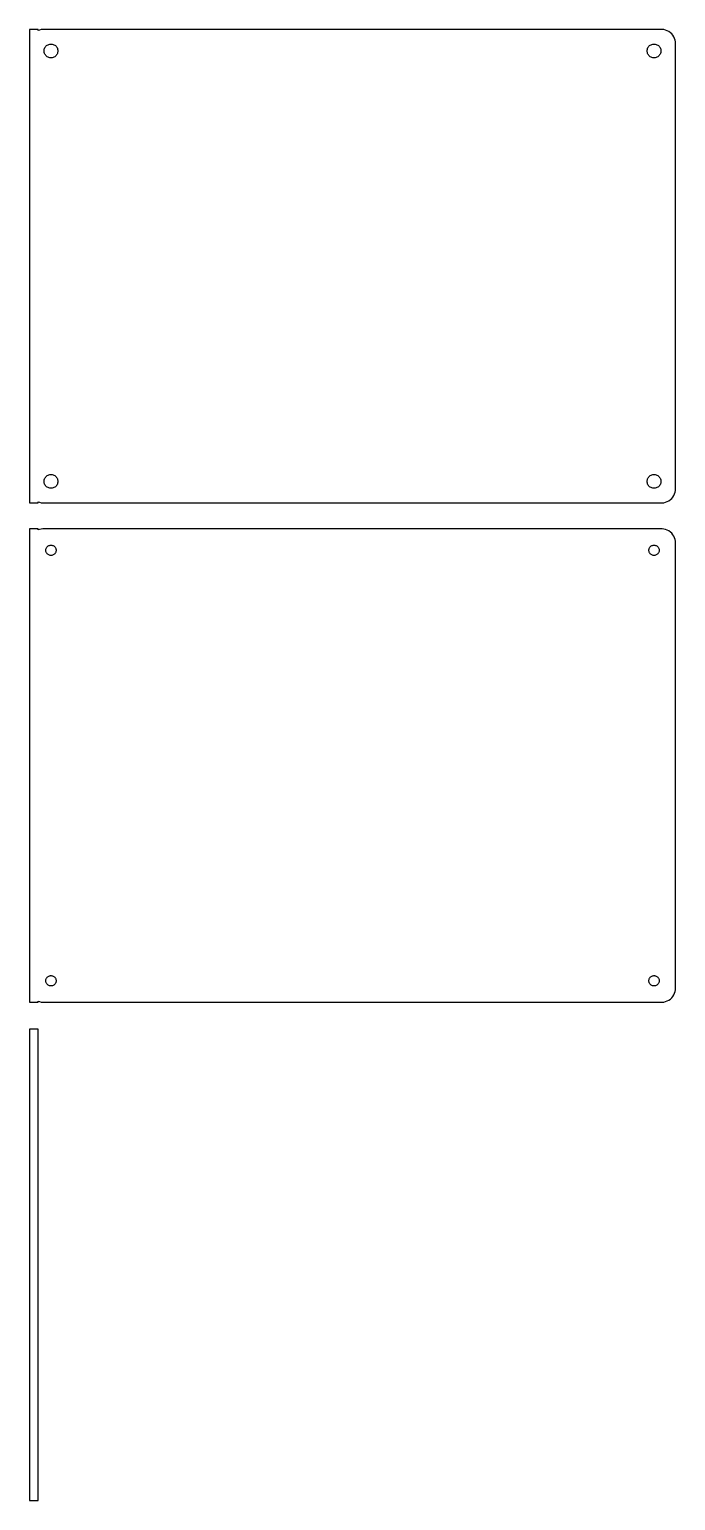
# Model space of a CAD drawing. Header units: metres. Extents: x -112 to 112, y -82 to 430.
import ezdxf

# ---------------------------------------------------------------- set-up
doc = ezdxf.new("R2010")
doc.units = ezdxf.units.M

msp = doc.modelspace()

# ---------------------------------------------------------------- linework, layer by layer
for p, q in [((-109.5, 430.49), (-112.5, 430.49)), ((-112.5, 430.49), (-112.5, 265.51)), ((-109.5, 430.075), (-109.5, 430.49)), ((-109.045, 430.255), (-109.5, 430.075)), ((-108.437, 430.411), (-109.045, 430.255)), ((-107.814, 430.49), (-108.437, 430.411)), ((107.814, 430.49), (-107.814, 430.49)), ((108.437, 430.411), (107.814, 430.49)), ((109.045, 430.255), (108.437, 430.411)), ((109.629, 430.024), (109.045, 430.255)), ((110.179, 429.722), (109.629, 430.024)), ((110.687, 429.353), (110.179, 429.722)), ((111.145, 428.923), (110.687, 429.353)), ((111.545, 428.439), (111.145, 428.923)), ((111.882, 427.909), (111.545, 428.439)), ((112.149, 427.341), (111.882, 427.909)), ((112.343, 426.743), (112.149, 427.341)), ((112.461, 426.127), (112.343, 426.743)), ((112.5, 425.5), (112.461, 426.127)), ((112.5, 270.5), (112.5, 425.5)), ((-107.4, 423), (-107.381, 423.301)), ((-107.381, 422.699), (-107.4, 423)), ((-107.381, 423.301), (-107.325, 423.597)), ((-107.325, 422.403), (-107.381, 422.699)), ((-107.325, 423.597), (-107.231, 423.883)), ((-107.231, 422.117), (-107.325, 422.403)), ((-107.231, 423.883), (-107.103, 424.156)), ((-107.103, 421.844), (-107.231, 422.117)), ((-107.103, 424.156), (-106.942, 424.411)), ((-106.942, 421.589), (-107.103, 421.844)), ((-106.942, 424.411), (-106.75, 424.643)), ((-106.75, 421.357), (-106.942, 421.589)), ((-106.75, 424.643), (-106.53, 424.849)), ((-106.53, 421.151), (-106.75, 421.357)), ((-106.53, 424.849), (-106.286, 425.026)), ((-106.286, 420.974), (-106.53, 421.151)), ((-106.286, 425.026), (-106.022, 425.172)), ((-106.022, 420.828), (-106.286, 420.974)), ((-106.022, 425.172), (-105.742, 425.283)), ((-105.742, 420.717), (-106.022, 420.828)), ((-105.742, 425.283), (-105.45, 425.357)), ((-105.45, 420.643), (-105.742, 420.717)), ((-105.45, 425.357), (-105.151, 425.395)), ((-105.151, 420.605), (-105.45, 420.643)), ((-105.151, 425.395), (-104.849, 425.395)), ((-104.849, 420.605), (-105.151, 420.605)), ((-104.849, 425.395), (-104.55, 425.357)), ((-104.55, 420.643), (-104.849, 420.605)), ((-104.55, 425.357), (-104.258, 425.283)), ((-104.258, 420.717), (-104.55, 420.643)), ((-104.258, 425.283), (-103.978, 425.172)), ((-103.978, 420.828), (-104.258, 420.717)), ((-103.978, 425.172), (-103.714, 425.026)), ((-103.714, 420.974), (-103.978, 420.828)), ((-103.714, 425.026), (-103.47, 424.849)), ((-103.47, 421.151), (-103.714, 420.974)), ((-103.47, 424.849), (-103.25, 424.643)), ((-103.25, 421.357), (-103.47, 421.151)), ((-103.25, 424.643), (-103.058, 424.411)), ((-103.058, 421.589), (-103.25, 421.357)), ((-103.058, 424.411), (-102.897, 424.156)), ((-102.897, 421.844), (-103.058, 421.589)), ((-102.897, 424.156), (-102.769, 423.883)), ((-102.769, 422.117), (-102.897, 421.844)), ((-102.769, 423.883), (-102.675, 423.597)), ((-102.675, 422.403), (-102.769, 422.117)), ((-102.675, 423.597), (-102.619, 423.301)), ((-102.619, 422.699), (-102.675, 422.403)), ((-102.619, 423.301), (-102.6, 423)), ((-102.6, 423), (-102.619, 422.699)), ((102.6, 423), (102.619, 423.301)), ((102.619, 422.699), (102.6, 423)), ((102.619, 423.301), (102.675, 423.597)), ((102.675, 422.403), (102.619, 422.699)), ((102.675, 423.597), (102.769, 423.883)), ((102.769, 422.117), (102.675, 422.403)), ((102.769, 423.883), (102.897, 424.156)), ((102.897, 421.844), (102.769, 422.117)), ((102.897, 424.156), (103.058, 424.411)), ((103.058, 421.589), (102.897, 421.844)), ((103.058, 424.411), (103.25, 424.643)), ((103.25, 421.357), (103.058, 421.589)), ((103.25, 424.643), (103.47, 424.849)), ((103.47, 421.151), (103.25, 421.357)), ((103.47, 424.849), (103.714, 425.026)), ((103.714, 420.974), (103.47, 421.151)), ((103.714, 425.026), (103.978, 425.172)), ((103.978, 420.828), (103.714, 420.974)), ((103.978, 425.172), (104.258, 425.283)), ((104.258, 420.717), (103.978, 420.828)), ((104.258, 425.283), (104.55, 425.357)), ((104.55, 420.643), (104.258, 420.717)), ((104.55, 425.357), (104.849, 425.395)), ((104.849, 420.605), (104.55, 420.643)), ((104.849, 425.395), (105.151, 425.395)), ((105.151, 420.605), (104.849, 420.605)), ((105.151, 425.395), (105.45, 425.357)), ((105.45, 420.643), (105.151, 420.605)), ((105.45, 425.357), (105.742, 425.283)), ((105.742, 420.717), (105.45, 420.643)), ((105.742, 425.283), (106.022, 425.172)), ((106.022, 420.828), (105.742, 420.717)), ((106.022, 425.172), (106.286, 425.026)), ((106.286, 420.974), (106.022, 420.828)), ((106.286, 425.026), (106.53, 424.849)), ((106.53, 421.151), (106.286, 420.974)), ((106.53, 424.849), (106.75, 424.643)), ((106.75, 421.357), (106.53, 421.151)), ((106.75, 424.643), (106.942, 424.411)), ((106.942, 421.589), (106.75, 421.357)), ((106.942, 424.411), (107.103, 424.156)), ((107.103, 421.844), (106.942, 421.589)), ((107.103, 424.156), (107.231, 423.883)), ((107.231, 422.117), (107.103, 421.844)), ((107.231, 423.883), (107.325, 423.597)), ((107.325, 422.403), (107.231, 422.117)), ((107.325, 423.597), (107.381, 423.301)), ((107.381, 422.699), (107.325, 422.403)), ((107.381, 423.301), (107.4, 423)), ((107.4, 423), (107.381, 422.699)), ((-107.4, 273), (-107.381, 273.301)), ((-107.381, 272.699), (-107.4, 273)), ((-107.381, 273.301), (-107.325, 273.597)), ((-107.325, 272.403), (-107.381, 272.699)), ((-107.325, 273.597), (-107.231, 273.883)), ((-107.231, 272.117), (-107.325, 272.403)), ((-107.231, 273.883), (-107.103, 274.156)), ((-107.103, 271.844), (-107.231, 272.117)), ((-107.103, 274.156), (-106.942, 274.411)), ((-106.942, 271.589), (-107.103, 271.844)), ((-106.942, 274.411), (-106.75, 274.643)), ((-106.75, 274.643), (-106.53, 274.849)), ((-106.53, 274.849), (-106.286, 275.026)), ((-106.286, 275.026), (-106.022, 275.172)), ((-106.022, 275.172), (-105.742, 275.283)), ((-105.742, 275.283), (-105.45, 275.357)), ((-105.45, 275.357), (-105.151, 275.395)), ((-105.151, 275.395), (-104.849, 275.395)), ((-104.849, 275.395), (-104.55, 275.357)), ((-104.55, 275.357), (-104.258, 275.283)), ((-104.258, 275.283), (-103.978, 275.172)), ((-103.978, 275.172), (-103.714, 275.026)), ((-103.714, 275.026), (-103.47, 274.849)), ((-103.47, 274.849), (-103.25, 274.643)), ((-103.25, 274.643), (-103.058, 274.411)), ((-103.058, 274.411), (-102.897, 274.156)), ((-102.897, 271.844), (-103.058, 271.589)), ((-102.897, 274.156), (-102.769, 273.883)), ((-102.769, 272.117), (-102.897, 271.844)), ((-102.769, 273.883), (-102.675, 273.597)), ((-102.675, 272.403), (-102.769, 272.117)), ((-102.675, 273.597), (-102.619, 273.301)), ((-102.619, 272.699), (-102.675, 272.403)), ((-102.619, 273.301), (-102.6, 273)), ((-102.6, 273), (-102.619, 272.699)), ((102.6, 273), (102.619, 273.301)), ((102.619, 272.699), (102.6, 273)), ((102.619, 273.301), (102.675, 273.597)), ((102.675, 272.403), (102.619, 272.699)), ((102.675, 273.597), (102.769, 273.883)), ((102.769, 272.117), (102.675, 272.403)), ((102.769, 273.883), (102.897, 274.156)), ((102.897, 271.844), (102.769, 272.117)), ((102.897, 274.156), (103.058, 274.411)), ((103.058, 271.589), (102.897, 271.844)), ((103.058, 274.411), (103.25, 274.643)), ((103.25, 274.643), (103.47, 274.849)), ((103.47, 274.849), (103.714, 275.026)), ((103.714, 275.026), (103.978, 275.172)), ((103.978, 275.172), (104.258, 275.283)), ((104.258, 275.283), (104.55, 275.357)), ((104.55, 275.357), (104.849, 275.395)), ((104.849, 275.395), (105.151, 275.395)), ((105.151, 275.395), (105.45, 275.357)), ((105.45, 275.357), (105.742, 275.283)), ((105.742, 275.283), (106.022, 275.172)), ((106.022, 275.172), (106.286, 275.026)), ((106.286, 275.026), (106.53, 274.849)), ((106.53, 274.849), (106.75, 274.643)), ((106.75, 274.643), (106.942, 274.411)), ((106.942, 274.411), (107.103, 274.156)), ((107.103, 271.844), (106.942, 271.589)), ((107.103, 274.156), (107.231, 273.883)), ((107.231, 272.117), (107.103, 271.844)), ((107.231, 273.883), (107.325, 273.597)), ((107.325, 272.403), (107.231, 272.117)), ((107.325, 273.597), (107.381, 273.301)), ((107.381, 272.699), (107.325, 272.403)), ((107.381, 273.301), (107.4, 273)), ((107.4, 273), (107.381, 272.699)), ((-106.75, 271.357), (-106.942, 271.589)), ((-106.53, 271.151), (-106.75, 271.357)), ((-106.286, 270.974), (-106.53, 271.151)), ((-106.022, 270.828), (-106.286, 270.974)), ((-105.742, 270.717), (-106.022, 270.828)), ((-105.45, 270.643), (-105.742, 270.717)), ((-105.151, 270.605), (-105.45, 270.643)), ((-104.849, 270.605), (-105.151, 270.605)), ((-104.55, 270.643), (-104.849, 270.605)), ((-104.258, 270.717), (-104.55, 270.643)), ((-103.978, 270.828), (-104.258, 270.717)), ((-103.714, 270.974), (-103.978, 270.828)), ((-103.47, 271.151), (-103.714, 270.974)), ((-103.25, 271.357), (-103.47, 271.151)), ((-103.058, 271.589), (-103.25, 271.357)), ((103.25, 271.357), (103.058, 271.589)), ((103.47, 271.151), (103.25, 271.357)), ((103.714, 270.974), (103.47, 271.151)), ((103.978, 270.828), (103.714, 270.974)), ((104.258, 270.717), (103.978, 270.828)), ((104.55, 270.643), (104.258, 270.717)), ((104.849, 270.605), (104.55, 270.643)), ((105.151, 270.605), (104.849, 270.605)), ((105.45, 270.643), (105.151, 270.605)), ((105.742, 270.717), (105.45, 270.643)), ((106.022, 270.828), (105.742, 270.717)), ((106.286, 270.974), (106.022, 270.828)), ((106.53, 271.151), (106.286, 270.974)), ((106.75, 271.357), (106.53, 271.151)), ((106.942, 271.589), (106.75, 271.357)), ((110.179, 266.278), (110.687, 266.647)), ((110.687, 266.647), (111.145, 267.077)), ((111.145, 267.077), (111.545, 267.561)), ((111.545, 267.561), (111.882, 268.091)), ((111.882, 268.091), (112.149, 268.659)), ((112.149, 268.659), (112.343, 269.257)), ((112.343, 269.257), (112.461, 269.873)), ((112.461, 269.873), (112.5, 270.5)), ((-112.5, 265.51), (-109.5, 265.51)), ((-109.5, 265.925), (-109.045, 265.745)), ((-109.5, 265.51), (-109.5, 265.925)), ((-109.045, 265.745), (-108.437, 265.589)), ((-108.437, 265.589), (-107.814, 265.51)), ((-107.814, 265.51), (107.814, 265.51)), ((107.814, 265.51), (108.437, 265.589)), ((108.437, 265.589), (109.045, 265.745)), ((109.045, 265.745), (109.629, 265.976)), ((109.629, 265.976), (110.179, 266.278)), ((-109.5, 256.49), (-112.5, 256.49)), ((-112.5, 256.49), (-112.5, 91.5099)), ((-109.5, 256.075), (-109.5, 256.49)), ((-108.437, 256.411), (-109.045, 256.255)), ((-107.814, 256.49), (-108.437, 256.411)), ((107.814, 256.49), (-107.814, 256.49)), ((108.437, 256.411), (107.814, 256.49)), ((109.045, 256.255), (108.437, 256.411)), ((-109.045, 256.255), (-109.5, 256.075)), ((109.629, 256.024), (109.045, 256.255)), ((110.179, 255.722), (109.629, 256.024)), ((110.687, 255.353), (110.179, 255.722)), ((111.145, 254.923), (110.687, 255.353)), ((111.545, 254.439), (111.145, 254.923)), ((111.882, 253.909), (111.545, 254.439)), ((112.149, 253.341), (111.882, 253.909)), ((112.343, 252.743), (112.149, 253.341)), ((112.461, 252.127), (112.343, 252.743)), ((112.5, 251.5), (112.461, 252.127)), ((112.5, 96.5), (112.5, 251.5)), ((-106.8, 249), (-106.786, 249.226)), ((-106.786, 248.774), (-106.8, 249)), ((-106.786, 249.226), (-106.743, 249.448)), ((-106.743, 248.552), (-106.786, 248.774)), ((-106.743, 249.448), (-106.674, 249.663)), ((-106.674, 248.337), (-106.743, 248.552)), ((-106.674, 249.663), (-106.577, 249.867)), ((-106.577, 248.133), (-106.674, 248.337)), ((-106.577, 249.867), (-106.456, 250.058)), ((-106.456, 247.942), (-106.577, 248.133)), ((-106.456, 250.058), (-106.312, 250.232)), ((-106.312, 247.768), (-106.456, 247.942)), ((-106.312, 250.232), (-106.147, 250.387)), ((-106.147, 247.613), (-106.312, 247.768)), ((-106.147, 250.387), (-105.964, 250.52)), ((-105.964, 247.48), (-106.147, 247.613)), ((-105.964, 250.52), (-105.766, 250.629)), ((-105.766, 247.371), (-105.964, 247.48)), ((-105.766, 250.629), (-105.556, 250.712)), ((-105.556, 247.288), (-105.766, 247.371)), ((-105.556, 250.712), (-105.337, 250.768)), ((-105.337, 247.232), (-105.556, 247.288)), ((-105.337, 250.768), (-105.113, 250.796)), ((-105.113, 247.204), (-105.337, 247.232)), ((-105.113, 250.796), (-104.887, 250.796)), ((-104.887, 247.204), (-105.113, 247.204)), ((-104.887, 250.796), (-104.663, 250.768)), ((-104.663, 247.232), (-104.887, 247.204)), ((-104.663, 250.768), (-104.444, 250.712)), ((-104.444, 247.288), (-104.663, 247.232)), ((-104.444, 250.712), (-104.234, 250.629)), ((-104.234, 247.371), (-104.444, 247.288)), ((-104.234, 250.629), (-104.036, 250.52)), ((-104.036, 247.48), (-104.234, 247.371)), ((-104.036, 250.52), (-103.853, 250.387)), ((-103.853, 247.613), (-104.036, 247.48)), ((-103.853, 250.387), (-103.688, 250.232)), ((-103.688, 247.768), (-103.853, 247.613)), ((-103.688, 250.232), (-103.544, 250.058)), ((-103.544, 247.942), (-103.688, 247.768)), ((-103.544, 250.058), (-103.423, 249.867)), ((-103.423, 248.133), (-103.544, 247.942)), ((-103.423, 249.867), (-103.326, 249.663)), ((-103.326, 248.337), (-103.423, 248.133)), ((-103.326, 249.663), (-103.257, 249.448)), ((-103.257, 248.552), (-103.326, 248.337)), ((-103.257, 249.448), (-103.214, 249.226)), ((-103.214, 248.774), (-103.257, 248.552)), ((-103.214, 249.226), (-103.2, 249)), ((-103.2, 249), (-103.214, 248.774)), ((103.2, 249), (103.214, 249.226)), ((103.214, 248.774), (103.2, 249)), ((103.214, 249.226), (103.257, 249.448)), ((103.257, 248.552), (103.214, 248.774)), ((103.257, 249.448), (103.326, 249.663)), ((103.326, 248.337), (103.257, 248.552)), ((103.326, 249.663), (103.423, 249.867)), ((103.423, 248.133), (103.326, 248.337)), ((103.423, 249.867), (103.544, 250.058)), ((103.544, 247.942), (103.423, 248.133)), ((103.544, 250.058), (103.688, 250.232)), ((103.688, 247.768), (103.544, 247.942)), ((103.688, 250.232), (103.853, 250.387)), ((103.853, 247.613), (103.688, 247.768)), ((103.853, 250.387), (104.036, 250.52)), ((104.036, 247.48), (103.853, 247.613)), ((104.036, 250.52), (104.234, 250.629)), ((104.234, 247.371), (104.036, 247.48)), ((104.234, 250.629), (104.444, 250.712)), ((104.444, 247.288), (104.234, 247.371)), ((104.444, 250.712), (104.663, 250.768)), ((104.663, 247.232), (104.444, 247.288)), ((104.663, 250.768), (104.887, 250.796)), ((104.887, 247.204), (104.663, 247.232)), ((104.887, 250.796), (105.113, 250.796)), ((105.113, 247.204), (104.887, 247.204)), ((105.113, 250.796), (105.337, 250.768)), ((105.337, 247.232), (105.113, 247.204)), ((105.337, 250.768), (105.556, 250.712)), ((105.556, 247.288), (105.337, 247.232)), ((105.556, 250.712), (105.766, 250.629)), ((105.766, 247.371), (105.556, 247.288)), ((105.766, 250.629), (105.964, 250.52)), ((105.964, 247.48), (105.766, 247.371)), ((105.964, 250.52), (106.147, 250.387)), ((106.147, 247.613), (105.964, 247.48)), ((106.147, 250.387), (106.312, 250.232)), ((106.312, 247.768), (106.147, 247.613)), ((106.312, 250.232), (106.456, 250.058)), ((106.456, 247.942), (106.312, 247.768)), ((106.456, 250.058), (106.577, 249.867)), ((106.577, 248.133), (106.456, 247.942)), ((106.577, 249.867), (106.674, 249.663)), ((106.674, 248.337), (106.577, 248.133)), ((106.674, 249.663), (106.743, 249.448)), ((106.743, 248.552), (106.674, 248.337)), ((106.743, 249.448), (106.786, 249.226)), ((106.786, 248.774), (106.743, 248.552)), ((106.786, 249.226), (106.8, 249)), ((106.8, 249), (106.786, 248.774)), ((-106.8, 99), (-106.786, 99.2256)), ((-106.786, 98.7744), (-106.8, 99)), ((-106.786, 99.2256), (-106.743, 99.4476)), ((-106.743, 98.5524), (-106.786, 98.7744)), ((-106.743, 99.4476), (-106.674, 99.6626)), ((-106.674, 98.3374), (-106.743, 98.5524)), ((-106.674, 99.6626), (-106.577, 99.8672)), ((-106.577, 98.1328), (-106.674, 98.3374)), ((-106.577, 99.8672), (-106.456, 100.058)), ((-106.456, 97.942), (-106.577, 98.1328)), ((-106.456, 100.058), (-106.312, 100.232)), ((-106.312, 97.7678), (-106.456, 97.942)), ((-106.312, 100.232), (-106.147, 100.387)), ((-106.147, 97.6131), (-106.312, 97.7678)), ((-106.147, 100.387), (-105.964, 100.52)), ((-105.964, 97.4802), (-106.147, 97.6131)), ((-105.964, 100.52), (-105.766, 100.629)), ((-105.766, 97.3713), (-105.964, 97.4802)), ((-105.766, 100.629), (-105.556, 100.712)), ((-105.556, 100.712), (-105.337, 100.768)), ((-105.337, 100.768), (-105.113, 100.796)), ((-105.113, 100.796), (-104.887, 100.796)), ((-104.887, 100.796), (-104.663, 100.768)), ((-104.663, 100.768), (-104.444, 100.712)), ((-104.444, 100.712), (-104.234, 100.629)), ((-104.234, 100.629), (-104.036, 100.52)), ((-104.036, 97.4802), (-104.234, 97.3713)), ((-104.036, 100.52), (-103.853, 100.387)), ((-103.853, 97.6131), (-104.036, 97.4802)), ((-103.853, 100.387), (-103.688, 100.232)), ((-103.688, 97.7678), (-103.853, 97.6131)), ((-103.688, 100.232), (-103.544, 100.058)), ((-103.544, 97.942), (-103.688, 97.7678)), ((-103.544, 100.058), (-103.423, 99.8672)), ((-103.423, 98.1328), (-103.544, 97.942)), ((-103.423, 99.8672), (-103.326, 99.6626)), ((-103.326, 98.3374), (-103.423, 98.1328)), ((-103.326, 99.6626), (-103.257, 99.4476)), ((-103.257, 98.5524), (-103.326, 98.3374)), ((-103.257, 99.4476), (-103.214, 99.2256)), ((-103.214, 98.7744), (-103.257, 98.5524)), ((-103.214, 99.2256), (-103.2, 99)), ((-103.2, 99), (-103.214, 98.7744)), ((103.2, 99), (103.214, 99.2256)), ((103.214, 98.7744), (103.2, 99)), ((103.214, 99.2256), (103.257, 99.4476)), ((103.257, 98.5524), (103.214, 98.7744)), ((103.257, 99.4476), (103.326, 99.6626)), ((103.326, 98.3374), (103.257, 98.5524)), ((103.326, 99.6626), (103.423, 99.8672)), ((103.423, 98.1328), (103.326, 98.3374)), ((103.423, 99.8672), (103.544, 100.058)), ((103.544, 97.942), (103.423, 98.1328)), ((103.544, 100.058), (103.688, 100.232)), ((103.688, 97.7678), (103.544, 97.942)), ((103.688, 100.232), (103.853, 100.387)), ((103.853, 97.6131), (103.688, 97.7678)), ((103.853, 100.387), (104.036, 100.52)), ((104.036, 97.4802), (103.853, 97.6131)), ((104.036, 100.52), (104.234, 100.629)), ((104.234, 97.3713), (104.036, 97.4802)), ((104.234, 100.629), (104.444, 100.712)), ((104.444, 100.712), (104.663, 100.768)), ((104.663, 100.768), (104.887, 100.796)), ((104.887, 100.796), (105.113, 100.796)), ((105.113, 100.796), (105.337, 100.768)), ((105.337, 100.768), (105.556, 100.712)), ((105.556, 100.712), (105.766, 100.629)), ((105.766, 100.629), (105.964, 100.52)), ((105.964, 97.4802), (105.766, 97.3713)), ((105.964, 100.52), (106.147, 100.387)), ((106.147, 97.6131), (105.964, 97.4802)), ((106.147, 100.387), (106.312, 100.232)), ((106.312, 97.7678), (106.147, 97.6131)), ((106.312, 100.232), (106.456, 100.058)), ((106.456, 97.942), (106.312, 97.7678)), ((106.456, 100.058), (106.577, 99.8672)), ((106.577, 98.1328), (106.456, 97.942)), ((106.577, 99.8672), (106.674, 99.6626)), ((106.674, 98.3374), (106.577, 98.1328)), ((106.674, 99.6626), (106.743, 99.4476)), ((106.743, 98.5524), (106.674, 98.3374)), ((106.743, 99.4476), (106.786, 99.2256)), ((106.786, 98.7744), (106.743, 98.5524)), ((106.786, 99.2256), (106.8, 99)), ((106.8, 99), (106.786, 98.7744)), ((-105.556, 97.2881), (-105.766, 97.3713)), ((-105.337, 97.2319), (-105.556, 97.2881)), ((-105.113, 97.2036), (-105.337, 97.2319)), ((-104.887, 97.2036), (-105.113, 97.2036)), ((-104.663, 97.2319), (-104.887, 97.2036)), ((-104.444, 97.2881), (-104.663, 97.2319)), ((-104.234, 97.3713), (-104.444, 97.2881)), ((104.444, 97.2881), (104.234, 97.3713)), ((104.663, 97.2319), (104.444, 97.2881)), ((104.887, 97.2036), (104.663, 97.2319)), ((105.113, 97.2036), (104.887, 97.2036)), ((105.337, 97.2319), (105.113, 97.2036)), ((105.556, 97.2881), (105.337, 97.2319)), ((105.766, 97.3713), (105.556, 97.2881)), ((109.629, 91.9759), (110.179, 92.2784)), ((110.179, 92.2784), (110.687, 92.6474)), ((110.687, 92.6474), (111.145, 93.0773)), ((111.145, 93.0773), (111.545, 93.5611)), ((111.545, 93.5611), (111.882, 94.0912)), ((111.882, 94.0912), (112.149, 94.6594)), ((112.149, 94.6594), (112.343, 95.2566)), ((112.343, 95.2566), (112.461, 95.8733)), ((112.461, 95.8733), (112.5, 96.5)), ((-112.5, 91.5099), (-109.5, 91.5099)), ((-109.5, 91.9248), (-109.045, 91.7447)), ((-109.5, 91.5099), (-109.5, 91.9248)), ((-109.045, 91.7447), (-108.437, 91.5886)), ((-108.437, 91.5886), (-107.814, 91.5099)), ((-107.814, 91.5099), (107.814, 91.5099)), ((107.814, 91.5099), (108.437, 91.5886)), ((108.437, 91.5886), (109.045, 91.7447)), ((109.045, 91.7447), (109.629, 91.9759)), ((-109.5, 82.1148), (-112.5, 82.1148)), ((-112.5, 82.1148), (-112.5, -82.1148)), ((-109.5, -82.1148), (-109.5, 82.1148)), ((-112.5, -82.1148), (-109.5, -82.1148))]:
    msp.add_line(p, q)

doc.saveas('drawing.dxf')
